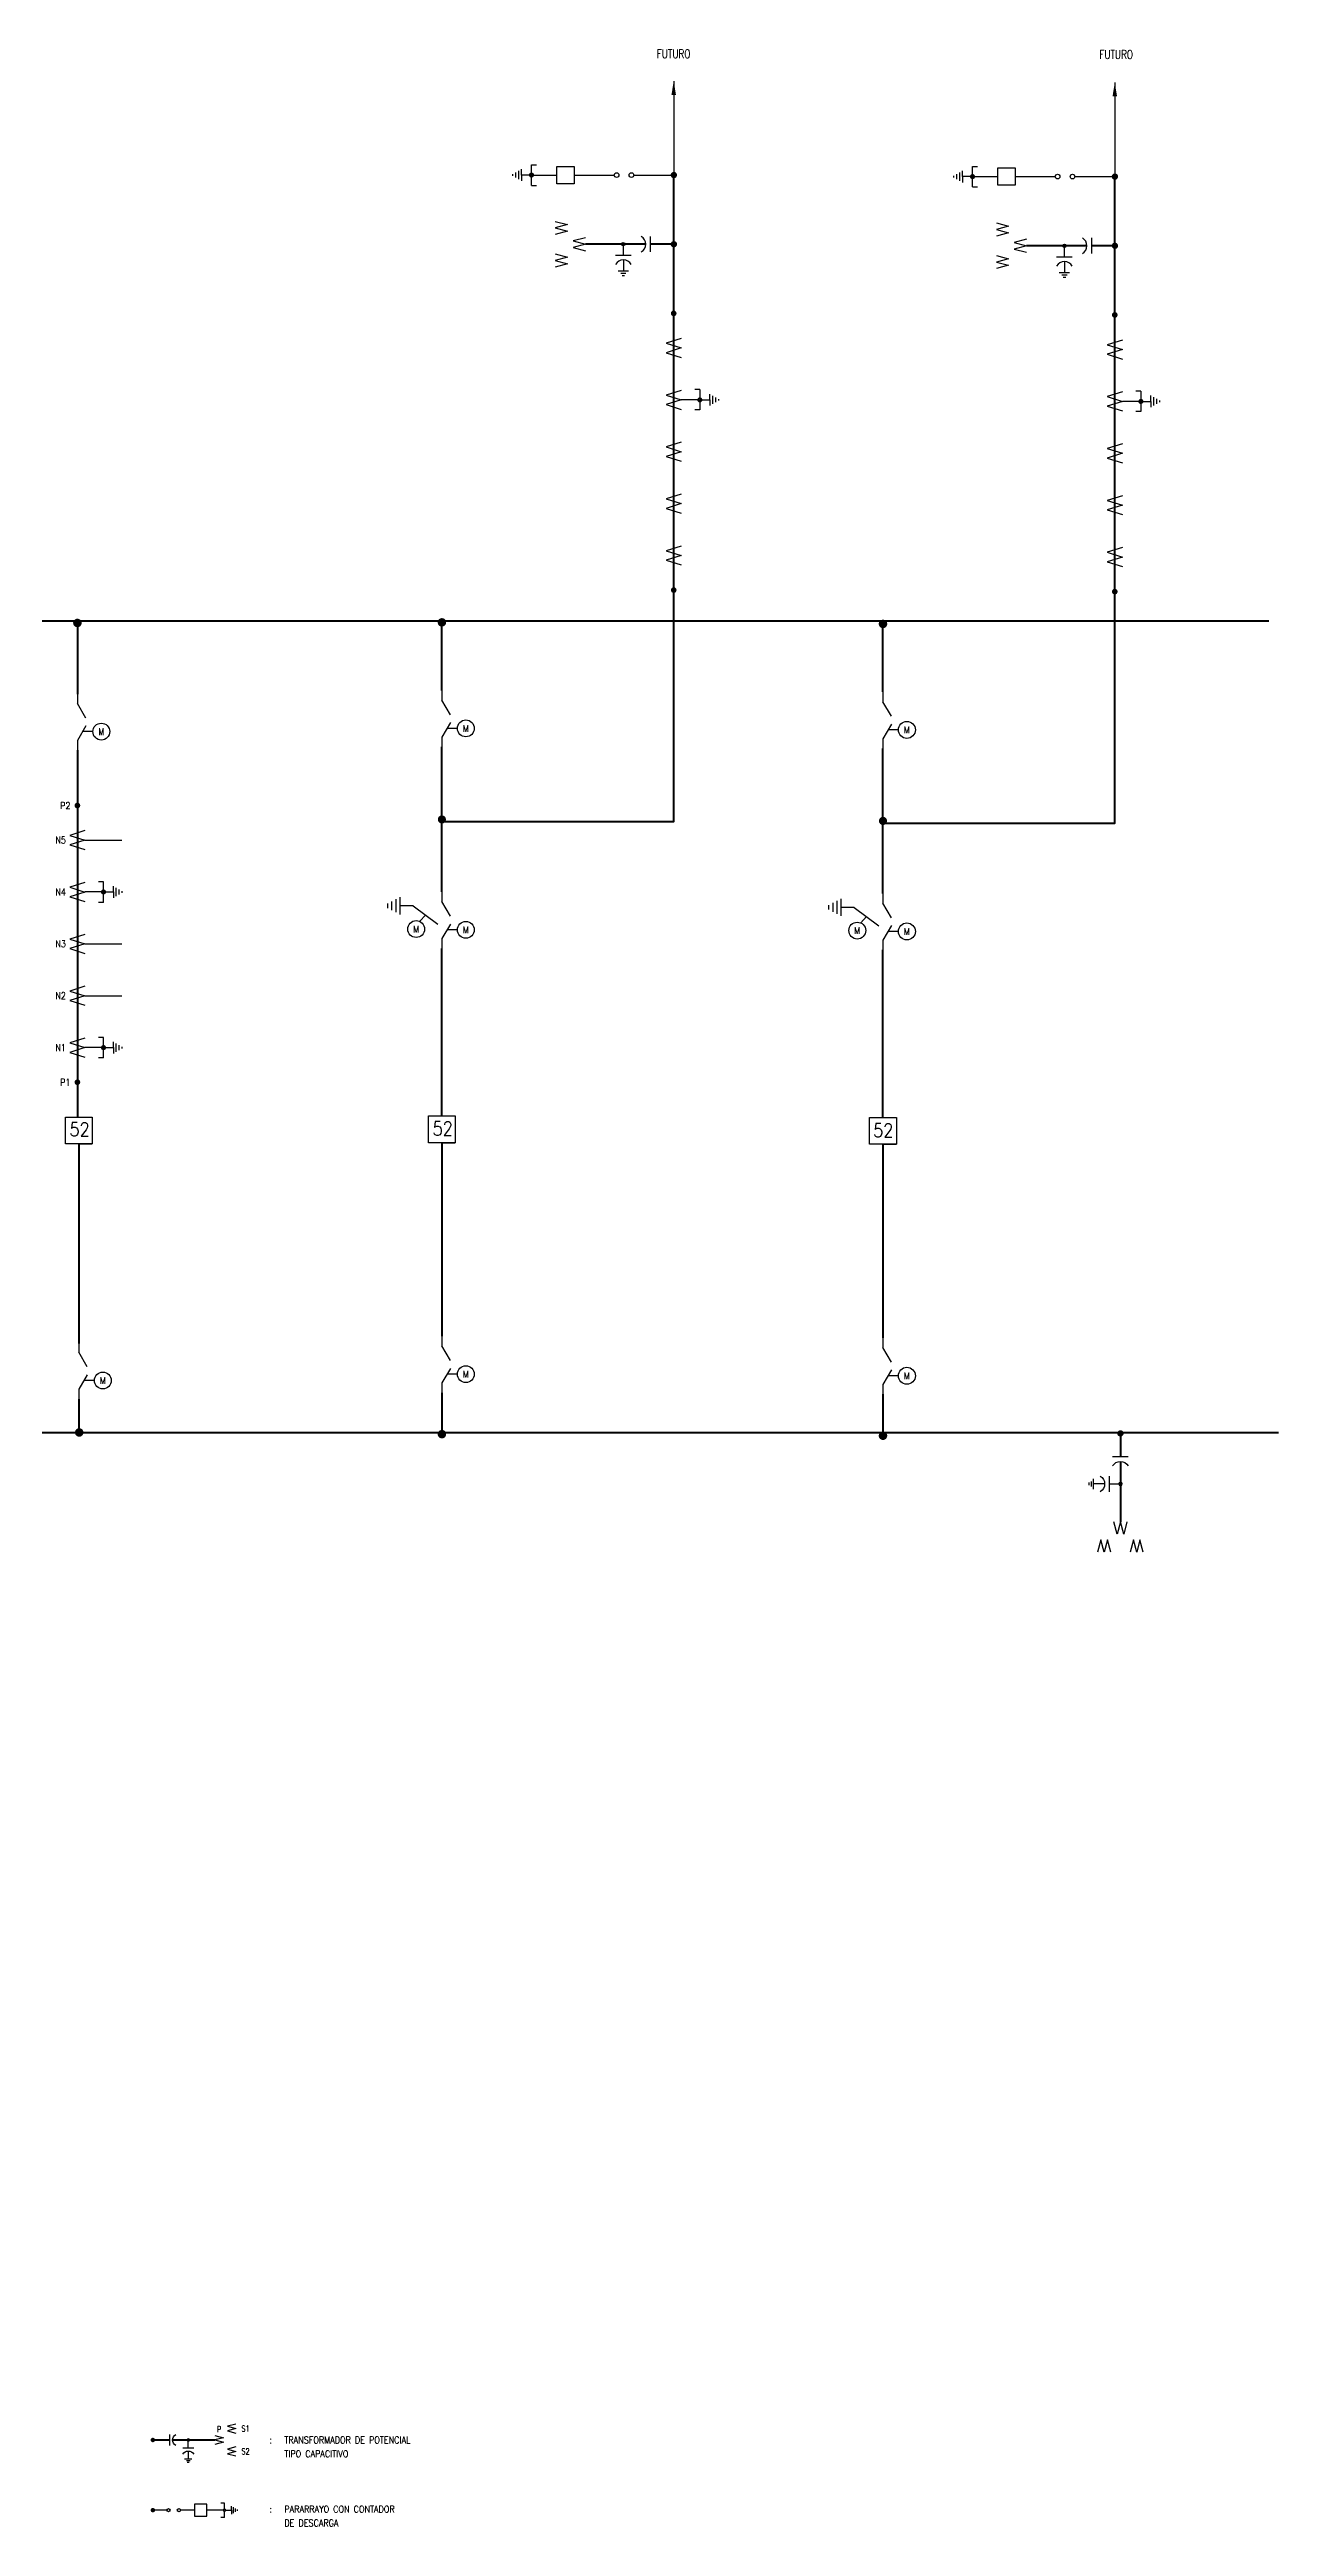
# Model space of a CAD drawing. Header units: millimetres. Extents: x 10584 to 11400, y 610 to 1396.
# Drawn here: x 11044 to 11400, y 656 to 1372 of the extents above; entities that cross this region are included whole.
import ezdxf
from ezdxf.enums import TextEntityAlignment as Align

# ---------------------------------------------------------------- set-up
doc = ezdxf.new("R2010")
doc.units = ezdxf.units.MM
doc.linetypes.add('DASHED', pattern=[0.75, 0.5, -0.25])
for name, color, linetype in [('02TEXTOS', 9, 'Continuous'), ('4', 9, 'Continuous'), ('BARRAS', 3, 'Continuous'), ('CONDUCTOR', 30, 'Continuous'), ('EL-Simbolos', 6, 'Continuous'), ('Futuro', 1, 'DASHED'), ('SIMBOLOS', 6, 'Continuous'), ('Símbolos', 6, 'Continuous')]:
    doc.layers.add(name, color=color, linetype=linetype)
doc.layers.add('EL-Nivel-220Kv', color=30, linetype='Continuous', lineweight=60)
doc.layers.add('Texto', color=9, linetype='Continuous', lineweight=20)
doc.styles.add('COLBUN', font='romans.shx', dxfattribs={"width": 0.75})
doc.styles.add('COLBUN2', font='romans.shx', dxfattribs={"width": 0.85})
doc.styles.add('ROMANS', font='romans', dxfattribs={"width": 0.85})
doc.styles.get("Standard").update_dxf_attribs({"font": 'arial.ttf'})
doc.styles.add('TRANSELEC', font='romans.shx', dxfattribs={"width": 0.85})
doc.dimstyles.new('ISO-25', dxfattribs={"dimtxt": 2.5, "dimasz": 2.5, "dimexe": 1.25, "dimexo": 0.625, "dimtad": 1, "dimtxsty": 'Standard', "dimcen": 2.5, "dimadec": 0, "dimazin": 0, "dimtfac": 1, "dimtmove": 0, "dimatfit": 3, "dimfxl": 1, "dimarcsym": 0})

# ---------------------------------------------------------------- blocks, each defined once
blk = doc.blocks.new('89')
at = {"color": 0, "linetype": 'ByBlock', "ltscale": 20}
for p, q in [((0, 8.16), (0, 5.35)), ((0, 8.16), (0, 5.35)), ((2.44, 1.13), (0, 5.35)), ((2.44, -1.13), (0, -5.35)), ((0, -5.35), (0, -8.16))]:
    blk.add_line(p, q, dxfattribs=at)
blk.add_lwpolyline([(4.48, -2.81), (1.46, -2.81)], dxfattribs=at)
blk.add_circle((6.92, -2.81), 2.44, dxfattribs=at)
at = {"layer": '02TEXTOS', "lineweight": 60, "style": 'TRANSELEC', "width": 0.85}
blk.add_text('M', height=1.95, dxfattribs=at).set_placement((6.92, -2.81), align=Align.MIDDLE_CENTER)
blk = doc.blocks.new('DIAG-27')
at = {"layer": 'Símbolos', "color": 0}
blk.add_lwpolyline([(3.2, 1), (-3.2, -1), (3.2, -3), (-3.2, -5), (3.2, -7)], dxfattribs=at)
blk = doc.blocks.new('TIERRA')
at = {"layer": 'EL-Simbolos', "color": 252, "true_color": 0x939598}
for p, q in [((-10.72, -0.22), (-10.72, 0.22)), ((-9.88, -0.7), (-9.88, 0.7)), ((-9.05, -1.19), (-9.05, 1.19)), ((-8.21, 0), (-8.21, 1.67)), ((-8.21, 0), (-8.21, -1.67)), ((-5.58, 0), (-8.21, 0)), ((-5.36, 2.93), (-3.89, 2.93)), ((-5.36, 0.22), (-5.36, 2.93)), ((-5.14, 0), (0, 0)), ((-5.36, -3), (-5.36, -0.22)), ((-5.36, -3), (-3.89, -3))]:
    blk.add_line(p, q, dxfattribs=at)
at = {"layer": 'EL-Simbolos', "color": 252, "true_color": 0x939598, "const_width": 0.752}
blk.add_lwpolyline([(-5.72, 0, -1), (-5, 0, -1)], format="xyb", close=True, dxfattribs=at)
blk = doc.blocks.new('*U32')
at = {"layer": 'Futuro', "color": 0, "linetype": 'ByBlock', "lineweight": -3, "ltscale": 20}
for p, q in [((0, 0), (0, -2.81)), ((-15.73, -3.35), (-15.73, -4.67)), ((-14.54, -2.74), (-14.54, -5.29)), ((-13.35, -2.13), (-13.35, -5.9)), ((-12.17, -1.51), (-12.17, -6.51)), ((-8.33, -4.01), (-12.17, -4.01)), ((-8.33, -4.01), (-1.17, -9.34)), ((-6.36, -8.47), (-4.75, -6.68)), ((0, 0), (0, -2.81)), ((2.44, -7.03), (0, -2.81)), ((2.44, -9.28), (0, -13.5))]:
    blk.add_line(p, q, dxfattribs=at)
at = {"layer": 'Futuro', "color": 0, "lineweight": -3, "ltscale": 20}
blk.add_line((0, -13.5), (0, -16.32), dxfattribs=at)
at = {"layer": 'Futuro', "color": 0, "linetype": 'ByBlock', "lineweight": -3, "ltscale": 20}
blk.add_lwpolyline([(4.48, -10.97), (1.46, -10.97)], dxfattribs=at)
for centre in [(-7.43, -10.74), (6.92, -10.97)]:
    blk.add_circle(centre, 2.44, dxfattribs=at)
at = {"layer": '02TEXTOS', "lineweight": -3, "style": 'TRANSELEC', "width": 0.85}
blk.add_text('M', height=1.95, dxfattribs=at).set_placement((-7.43, -10.74), align=Align.MIDDLE)
blk.add_text('M', height=1.95, dxfattribs=at).set_placement((6.92, -10.97), align=Align.MIDDLE_CENTER)
blk = doc.blocks.new('TPC')
at = {"layer": 'CONDUCTOR', "linetype": 'ByBlock', "ltscale": 20}
h = blk.add_hatch(color=0, dxfattribs=at)
edge = h.paths.add_edge_path()
edge.add_arc((0, 19.44), 0.679, 0, 360)
at = {"color": 0, "linetype": 'ByBlock', "ltscale": 20}
for p, q in [((-12.17, 18.92), (-12.17, 19.92)), ((-11.34, 18.42), (-11.34, 20.42)), ((-10.45, 17.42), (-10.45, 21.42))]:
    blk.add_line(p, q, dxfattribs=at)
for points in [[(-4.37, 16.42), (-4.37, 22.42)], [(3, 9.03), (-3, 9.03)]]:
    blk.add_lwpolyline(points, dxfattribs=at)
for centre, start, end in [((-9.52, 19.42), 299.36197, 60.63803), ((0, 14.19), 209.36197, 330.63803)]:
    blk.add_arc(centre, 3.44, start, end, dxfattribs=at)
at = {"layer": 'CONDUCTOR', "color": 0, "linetype": 'ByBlock', "ltscale": 20}
blk.add_line((-6.08, 19.42), (-10.45, 19.42), dxfattribs=at)
blk.add_lwpolyline([(-4.37, 19.42), (0, 19.42)], dxfattribs=at)
blk.add_circle((0, 19.44), 0.679, dxfattribs=at)
at = {"layer": 'EL-Nivel-220Kv', "color": 0, "linetype": 'ByBlock', "ltscale": 20}
for p, q in [((0, 10.75), (0, 34.07)), ((0, -0.01), (0, 9.03))]:
    blk.add_line(p, q, dxfattribs=at)
at = {"layer": 'EL-Nivel-220Kv', "color": 0, "linetype": 'ByBlock', "ltscale": 20, "const_width": 1.25}
blk.add_lwpolyline([(0, 0.55, 1), (0, -0.65, 1)], format="xyb", close=True, dxfattribs=at)
at = {"layer": 'EL-Simbolos', "color": 0, "linetype": 'ByBlock', "ltscale": 20}
for p, q in [((-7.54, 40.96), (-8.8, 45.67)), ((-6.27, 45.67), (-7.54, 40.96)), ((-5.01, 40.96), (-6.27, 45.67)), ((-3.75, 45.67), (-5.01, 40.96)), ((-1.26, 38.78), (-2.52, 34.07)), ((0, 34.07), (-1.26, 38.78)), ((1.26, 38.78), (0, 34.07)), ((2.52, 34.07), (1.26, 38.78)), ((5.01, 40.96), (3.75, 45.67)), ((6.27, 45.67), (5.01, 40.96)), ((7.54, 40.96), (6.27, 45.67)), ((8.8, 45.67), (7.54, 40.96))]:
    blk.add_line(p, q, dxfattribs=at)
blk = doc.blocks.new('PR')
at = {"color": 0, "linetype": 'ByBlock', "lineweight": -2, "ltscale": 15}
for p, q in [((-46.53, -0.22), (-46.53, 0.22)), ((-45.7, -0.7), (-45.7, 0.7)), ((-44.87, -1.19), (-44.87, 1.19)), ((-44.03, 0), (-44.03, 1.67)), ((-44.03, 0), (-44.03, -1.67)), ((-41.39, 0), (-44.03, 0)), ((-41.17, 2.93), (-39.71, 2.93)), ((-41.17, 0.22), (-41.17, 2.93)), ((-40.96, 0), (-33.82, 0)), ((-40.96, 0), (-33.82, 0)), ((-28.82, 0), (-17.23, 0)), ((-11.59, 0), (0, 0)), ((-41.17, -3), (-41.17, -0.22)), ((-41.17, -3), (-39.71, -3))]:
    blk.add_line(p, q, dxfattribs=at)
at = {"color": 0, "linetype": 'ByBlock', "lineweight": -2, "ltscale": 15, "const_width": 0.752}
blk.add_lwpolyline([(-41.53, 0, -1), (-40.81, 0, -1)], format="xyb", close=True, dxfattribs=at)
at = {"color": 0, "linetype": 'ByBlock', "lineweight": -2, "ltscale": 15}
blk.add_lwpolyline([(-28.82, -2.5), (-33.82, -2.5), (-33.82, 2.5), (-28.82, 2.5)], close=True, dxfattribs=at)
at = {"color": 0, "linetype": 'ByBlock', "lineweight": -2, "ltscale": 20, "const_width": 0.94}
blk.add_lwpolyline([(-0.45, 0, 1), (0.45, 0, 1)], format="xyb", close=True, dxfattribs=at)
at = {"color": 0, "linetype": 'ByBlock', "lineweight": -2, "ltscale": 15}
for centre in [(-16.56, 0), (-12.26, 0)]:
    blk.add_circle(centre, 0.67, dxfattribs=at)
blk = doc.blocks.new('*U33')
at = {"layer": 'Futuro', "color": 0, "linetype": 'ByBlock', "lineweight": -3, "ltscale": 20}
for p, q in [((0, 0), (0, -2.81)), ((-15.73, -3.35), (-15.73, -4.67)), ((-14.54, -2.74), (-14.54, -5.29)), ((-13.35, -2.13), (-13.35, -5.9)), ((-12.17, -1.51), (-12.17, -6.51)), ((-8.33, -4.01), (-12.17, -4.01)), ((-8.33, -4.01), (-1.17, -9.34)), ((-6.36, -8.47), (-4.75, -6.68)), ((0, 0), (0, -2.81)), ((2.44, -7.03), (0, -2.81)), ((2.44, -9.28), (0, -13.5))]:
    blk.add_line(p, q, dxfattribs=at)
at = {"layer": 'Futuro', "color": 0, "lineweight": -3, "ltscale": 20}
blk.add_line((0, -13.5), (0, -16.32), dxfattribs=at)
at = {"layer": 'Futuro', "color": 0, "linetype": 'ByBlock', "lineweight": -3, "ltscale": 20}
blk.add_lwpolyline([(4.48, -10.97), (1.46, -10.97)], dxfattribs=at)
for centre in [(-7.43, -10.74), (6.92, -10.97)]:
    blk.add_circle(centre, 2.44, dxfattribs=at)
at = {"layer": '02TEXTOS', "lineweight": -3, "style": 'TRANSELEC', "width": 0.85}
blk.add_text('M', height=1.95, dxfattribs=at).set_placement((-7.43, -10.74), align=Align.MIDDLE)
blk.add_text('M', height=1.95, dxfattribs=at).set_placement((6.92, -10.97), align=Align.MIDDLE_CENTER)

msp = doc.modelspace()

# ---------------------------------------------------------------- hatches: boundary and pattern name
at = {"layer": 'CONDUCTOR', "true_color": 0x939598}
h = msp.add_hatch(color=252, dxfattribs=at)
h.dxf.hatch_style = 1
edge = h.paths.add_edge_path()
edge.add_arc((11224.95, 1296.15), 0.827, 0, 360)
h = msp.add_hatch(color=252, dxfattribs=at)
h.dxf.hatch_style = 1
edge = h.paths.add_edge_path()
edge.add_arc((11352.49, 1295.7), 0.827, 0, 360)
h = msp.add_hatch(color=252, dxfattribs=at)
h.dxf.hatch_style = 1
edge = h.paths.add_edge_path()
edge.add_arc((11224.95, 1216.15), 0.827, 0, 360, ccw=False)
h = msp.add_hatch(color=252, dxfattribs=at)
h.dxf.hatch_style = 1
edge = h.paths.add_edge_path()
edge.add_arc((11352.49, 1215.7), 0.827, 0, 360, ccw=False)
h = msp.add_hatch(color=252, dxfattribs=at)
h.dxf.hatch_style = 1
edge = h.paths.add_edge_path()
edge.add_arc((11052.52, 1153.87), 0.827, 0, 360)
h = msp.add_hatch(color=252, dxfattribs=at)
h.dxf.hatch_style = 1
edge = h.paths.add_edge_path()
edge.add_arc((11052.52, 1073.87), 0.827, 0, 360)
at = {"layer": 'EL-Nivel-220Kv', "true_color": 0x939598}
h = msp.add_hatch(color=252, dxfattribs=at)
h.dxf.hatch_style = 1
edge = h.paths.add_edge_path()
edge.add_arc((11157.92, 1149.85), 1.18, 0, 360)
h = msp.add_hatch(color=252, dxfattribs=at)
h.dxf.hatch_style = 1
edge = h.paths.add_edge_path()
edge.add_arc((11285.46, 1149.41), 1.18, 0, 360)

# ---------------------------------------------------------------- linework, layer by layer
at = {"layer": '4', "color": 9}
for p, q in [((11078.4, 661.02), (11074.34, 661.02)), ((11086.4, 661.02), (11082.34, 661.02)), ((11094.9, 661.02), (11089.9, 661.02)), ((11094.9, 661.02), (11089.9, 661.02)), ((11095.05, 663.06), (11094.02, 663.06)), ((11095.05, 658.92), (11094.02, 658.92)), ((11095.05, 661.17), (11095.05, 663.06)), ((11095.05, 658.92), (11095.05, 660.86)), ((11095.2, 661.02), (11097.05, 661.02)), ((11097.05, 661.02), (11097.05, 662.18)), ((11097.05, 661.02), (11097.05, 659.85)), ((11097.63, 660.19), (11097.63, 661.85)), ((11098.22, 660.52), (11098.22, 661.51)), ((11098.8, 660.86), (11098.8, 661.17))]:
    msp.add_line(p, q, dxfattribs=at)
for points, const_width in [([(11074.65, 661.02, -1), (11074.02, 661.02, -1)], 0.658), ([(11095.3, 661.02, 1), (11094.8, 661.02, 1)], 0.526)]:
    msp.add_lwpolyline(points, format="xyb", close=True, dxfattribs=dict(at, const_width=const_width))
msp.add_lwpolyline([(11086.4, 659.27), (11089.9, 659.27), (11089.9, 662.77), (11086.4, 662.77)], close=True, dxfattribs=at)
for centre in [(11078.86, 661.02), (11081.87, 661.02)]:
    msp.add_circle(centre, 0.469, dxfattribs=at)
at = {"layer": 'BARRAS', "color": 252, "lineweight": 60, "true_color": 0x939598}
for p, q in [((10583.72, 1207.3), (11397.08, 1207.3)), ((10583.72, 972.58), (11399.82, 972.58))]:
    msp.add_line(p, q, dxfattribs=at)
at = {"layer": 'BARRAS', "color": 252, "true_color": 0x939598}
for points in [[(11054.71, 1143.87), (11065.39, 1143.87)], [(11054.71, 1113.87), (11065.39, 1113.87)], [(11054.71, 1098.87), (11065.39, 1098.87)]]:
    msp.add_lwpolyline(points, dxfattribs=at)
at = {"layer": 'EL-Nivel-220Kv', "color": 252, "true_color": 0x939598}
for p, q in [((11052.52, 1206.64), (11052.52, 1186.09)), ((11157.92, 1187.14), (11157.92, 1206.82)), ((11285.46, 1186.69), (11285.46, 1206.37)), ((11052.52, 1169.89), (11052.52, 1063.84)), ((11157.92, 1149.85), (11157.92, 1170.82)), ((11285.46, 1149.41), (11285.46, 1170.37)), ((11157.92, 1128.89), (11157.92, 1149.85)), ((11285.46, 1128.44), (11285.46, 1149.41)), ((11157.92, 1064.13), (11157.92, 1112.57)), ((11285.46, 1063.68), (11285.46, 1112.12)), ((11052.92, 1056.06), (11052.92, 998.35)), ((11157.92, 1056.38), (11157.92, 1000.41)), ((11285.46, 1055.93), (11285.46, 999.97)), ((11052.98, 982.2), (11052.98, 972.87)), ((11157.92, 984.1), (11157.92, 972.11)), ((11285.46, 983.65), (11285.46, 971.66))]:
    msp.add_line(p, q, dxfattribs=at)
for points in [[(11157.75, 1149.24), (11224.95, 1149.24), (11224.95, 1336.15)], [(11285.29, 1148.79), (11352.48, 1148.79), (11352.49, 1335.7)]]:
    msp.add_lwpolyline(points, dxfattribs=at)
at = {"layer": 'EL-Nivel-220Kv', "color": 252, "true_color": 0x939598, "const_width": 1.25}
for points in [[(11051.91, 1206.64, 1), (11053.12, 1206.64, 1)], [(11157.32, 1206.82, -1), (11158.52, 1206.82, -1)], [(11284.86, 1206.37, -1), (11286.06, 1206.37, -1)], [(11052.44, 972.61, 1), (11053.65, 972.61, 1)], [(11157.32, 972.11, 1), (11158.52, 972.11, 1)], [(11284.86, 971.66, 1), (11286.06, 971.66, 1)]]:
    msp.add_lwpolyline(points, format="xyb", close=True, dxfattribs=at)
at = {"layer": 'Símbolos', "color": 252, "true_color": 0x939598}
for points in [[(11049.05, 1056.06), (11049.05, 1063.81), (11056.8, 1063.81), (11056.8, 1056.06)], [(11154.05, 1056.38), (11154.05, 1064.13), (11161.8, 1064.13), (11161.8, 1056.38)], [(11281.58, 1055.93), (11281.58, 1063.68), (11289.33, 1063.68), (11289.33, 1055.93)]]:
    msp.add_lwpolyline(points, close=True, dxfattribs=at)
for points in [[(11052.92, 1056.06), (11056.8, 1056.06)], [(11157.92, 1056.38), (11161.8, 1056.38)], [(11285.46, 1055.93), (11289.33, 1055.93)]]:
    msp.add_lwpolyline(points, dxfattribs=at)

# ---------------------------------------------------------------- block references
at = {"color": 252, "true_color": 0x939598, "rotation": 180}
for p in [(11227.14, 1271.15), (11354.68, 1270.7)]:
    msp.add_blockref('TIERRA', p, dxfattribs=at)
at = {"color": 252, "true_color": 0x939598, "xscale": -1}
for p in [(11054.71, 1128.87), (11054.71, 1083.87)]:
    msp.add_blockref('TIERRA', p, dxfattribs=at)
at = {"layer": '4', "color": 252, "true_color": 0x939598}
for name, p in [('PR', (11224.99, 1336.15)), ('PR', (11352.52, 1335.7)), ('89', (11052.51, 1178.04)), ('89', (11157.92, 1178.98)), ('89', (11285.46, 1178.53)), ('*U32', (11157.92, 1128.89)), ('*U33', (11285.46, 1128.44)), ('89', (11052.95, 990.44)), ('89', (11157.92, 992.26)), ('89', (11285.46, 991.81))]:
    msp.add_blockref(name, p, dxfattribs=at)
at = {"layer": '4', "color": 252, "true_color": 0x939598, "yscale": 0.75, "zscale": 0.75}
for p, xscale, rotation in [((11224.95, 1316.15), 0.75, 90), ((11352.49, 1315.7), 0.75, 90), ((11354.12, 972.29), -0.75, 180)]:
    msp.add_blockref('TPC', p, dxfattribs=dict(at, xscale=xscale, rotation=rotation))
at = {"layer": '4', "color": 252, "true_color": 0x939598, "xscale": 0.6859999999999998, "yscale": 0.6859999999999998, "zscale": 0.6859999999999998}
for p in [(11224.95, 1288.21), (11352.49, 1287.76), (11224.95, 1273.21), (11352.49, 1272.76), (11224.95, 1258.21), (11352.49, 1257.76), (11224.95, 1243.21), (11352.49, 1242.76), (11224.95, 1228.21), (11352.49, 1227.76)]:
    msp.add_blockref('DIAG-27', p, dxfattribs=at)
at = {"layer": '4', "color": 9, "xscale": -0.5249999997584751, "yscale": 0.5249999997584751, "zscale": 0.5249999997584751, "rotation": 270}
msp.add_blockref('TPC', (11074.37, 681.31), dxfattribs=at)
at = {"layer": 'SIMBOLOS', "color": 252, "true_color": 0x939598, "xscale": 0.6859999999999998, "yscale": 0.6859999999999998, "zscale": 0.6859999999999998}
for p in [(11052.52, 1145.92), (11052.52, 1130.92), (11052.52, 1115.92), (11052.52, 1100.92), (11052.52, 1085.92)]:
    msp.add_blockref('DIAG-27', p, dxfattribs=at)

# ---------------------------------------------------------------- texts
at = {"layer": '02TEXTOS', "color": 252, "true_color": 0x939598, "style": 'COLBUN', "width": 0.75}
for p in [(11224.91, 1369.94), (11352.88, 1369.76)]:
    msp.add_text('FUTURO', height=2.5, dxfattribs=at).set_placement(p, align=Align.CENTER)
at = {"layer": '02TEXTOS', "color": 9, "style": 'COLBUN2', "width": 0.75}
for s, p in [('P', (11093.49, 684.4)), ('S1', (11101.14, 684.6)), ('S2', (11101.14, 678.02))]:
    msp.add_text(s, height=1.75, dxfattribs=at).set_placement(p, align=Align.MIDDLE_CENTER)
at = {"layer": '4', "color": 252, "true_color": 0x939598, "char_height": 4, "attachment_point": 1, "style": 'TRANSELEC'}
for insert in [(11050.23, 1062.24), (11155.24, 1062.48), (11282.62, 1061.96)]:
    msp.add_mtext_dynamic_manual_height_columns('{\\C9;52}', width=5.5278, gutter_width=49.54, heights=[1.71], dxfattribs=dict(at, insert=insert))
at = {"layer": 'Texto', "color": 252, "true_color": 0x939598, "style": 'ROMANS', "width": 0.85}
for s, p in [('P2', (11047.52, 1153.87)), ('P1', (11047.52, 1073.87))]:
    msp.add_text(s, height=2, dxfattribs=at).set_placement(p, align=Align.MIDDLE_LEFT)
for s, p in [('N5', (11047.67, 1142.88)), ('N4', (11047.67, 1127.88)), ('N3', (11047.67, 1112.88)), ('N2', (11047.67, 1097.88)), ('N1', (11047.67, 1082.88))]:
    msp.add_text(s, height=2, dxfattribs=at).set_placement(p, align=Align.CENTER)
at = {"layer": 'Texto', "color": 9, "style": 'TRANSELEC', "width": 0.85}
for p in [(11108.06, 681.31), (11108.06, 661.31)]:
    msp.add_text(':', height=2, dxfattribs=at).set_placement(p, align=Align.MIDDLE_LEFT)
at = {"layer": 'Texto', "style": 'TRANSELEC', "width": 0.85}
for s, p in [('TRANSFORMADOR DE POTENCIAL ', (11112.36, 681.31)), ('TIPO CAPACITIVO', (11112.36, 677.31)), ('PARARRAYO CON CONTADOR', (11112.36, 661.31)), ('DE DESCARGA', (11112.36, 657.31))]:
    msp.add_text(s, height=2, dxfattribs=at).set_placement(p, align=Align.MIDDLE_LEFT)

# ---------------------------------------------------------------- leaders
at = {"layer": 'EL-Nivel-220Kv', "color": 252, "true_color": 0x939598}
for points in [[(11224.95, 1363.32), (11224.95, 1336.15)], [(11352.49, 1362.88), (11352.49, 1335.7)]]:
    msp.add_leader(points, dimstyle='ISO-25', override={"dimasz": 4}, dxfattribs=at)

doc.saveas('drawing.dxf')
